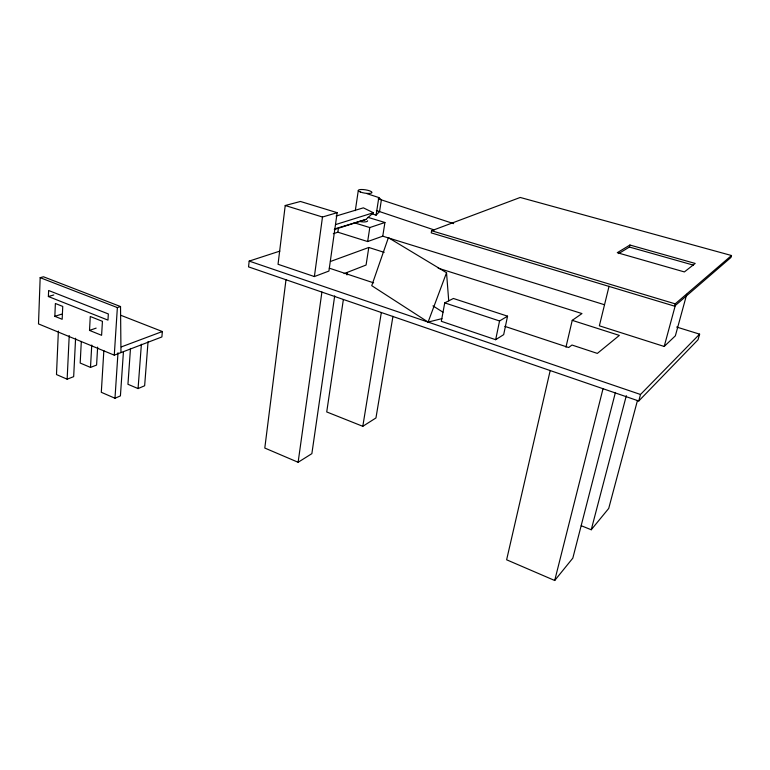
<?xml version="1.0" encoding="UTF-8"?>
<svg xmlns="http://www.w3.org/2000/svg" width="770" height="770" viewBox="0 0 770 770"><rect width="100%" height="100%" fill="white"/><g stroke="black" fill="none" stroke-linecap="round" stroke-linejoin="round"><path stroke-width="1.16" d="M120.967 352.544L120.534 306.547L43.466 276.776L40.165 277.672L38.5 323.91L114.278 355.163L161.892 336.942L162.345 331.524L120.948 315.344M48.385 296.537L48.626 290.502L108.339 313.948L107.964 320.118L48.385 296.537L53.765 294.958M54.843 316.316L55.382 303.495L62.745 306.422L62.168 319.281L54.843 316.316L61.6 314.17M58.376 331.071L56.48 374.557L67.144 379.196L73.67 376.655L75.595 338.242M67.144 379.196L69.223 335.537M81.312 341.428L80.186 363.036L90.494 367.406L96.587 365.067L97.636 347.097M89.513 330.407L90.273 316.499L102.439 321.331L101.602 335.306L89.513 330.407L96.163 328.116M90.494 367.406L91.755 345.056M103.844 350.61L101.303 392.305L114.98 398.244L120.418 395.905L123.431 351.842M114.278 355.163L117.367 307.586L120.534 306.547M114.98 398.244L117.993 352.747M130.486 348.454L127.945 384.288L138.071 388.581L144.644 385.751L148.052 341.688M138.071 388.581L141.382 344.228M279.876 251.097L249.182 261.097L248.537 266.872L638.763 400.997L698.024 339.762L699.622 334.151L676.657 327.048M285.227 205.513L278.037 264.283L314.381 276.555L328.925 271.059L337.164 212.674L300.435 201.47L285.227 205.513L322.486 217.024L337.164 212.674M286.007 279.635L264.793 448.044L298.125 462.279L311.869 453.646L334.69 295.882M314.381 276.555L322.486 217.024M298.125 462.279L321.908 292.022M333.314 233.685L337.866 232.203L338.521 227.583M355.317 210.633L358.291 190.508M343.333 299.732L326.721 411.94L362.805 426.311L375.953 417.956L392.96 316.306M347 274.928L347.347 272.57M367.646 241.549L369.802 227.554L384.933 222.492L382.757 236.178L367.646 241.549L337.866 232.203M384.182 252.348L368.792 247.478L366.077 265.034L344.094 273.619M371.843 213.742L376.068 215.177L378.811 197.553L367.078 193.703M362.805 426.311L381.333 312.514M431.614 230.74L431.239 232.877L674.578 306.152L730.942 257.469L731.5 255.515L520.222 197.457L431.614 230.74L675.203 303.852L731.5 255.515M444.742 302.88L441.325 321.302L495.668 339.695L503.676 334.642L507.555 316.172L453.386 298.471L444.742 302.88L499.557 320.965L507.555 316.172M495.668 339.695L499.557 320.965M550.213 370.466L506.622 559.79L554.708 580.493L572.822 558.135L615.413 392.44M565.95 347.174L572.235 320.349L581.976 313.563L438.178 268.172M609.06 286.219L599.368 325.816L664.202 346.462L675.367 335.816L686.734 294.304M618.705 253.58L629.417 247.045L629.918 245.033L695.194 263.436L684.386 271.925L617.261 252.704L629.918 245.033M554.708 580.493L603.074 388.532M581.254 525.727L591.245 529.75L626.318 395.674M637.464 400.477L608.724 508.421L591.245 529.75M638.763 400.997L640.505 394.481L699.622 334.151M674.578 306.152L675.203 303.852M664.202 346.462L675.406 305.074M428.101 322.081L446.533 272.734L388.388 237.68L371.737 285.67L428.101 322.081L441.913 318.645M376.068 215.177L379.552 211.577L381.381 199.873L378.811 197.553M334.267 229.576L365.923 219.44L373.373 212.741L363.373 207.842L336.076 216.062M121.352 346.904L162.345 331.524M330.445 261.482L368.792 247.478M334.777 228.892L365.923 219.44M335.681 224.561L373.373 212.741M629.417 247.045L693.491 265.159M367.925 217.342L384.933 222.492M354.267 222.78L369.802 227.554M382.757 236.178L604.335 304.689M572.235 320.349L619.35 335.412L597.347 353.401L571.975 345.027L568.664 347.52L504.793 326.345M378.195 198.824L453.655 223.637M329.281 268.162L373.623 282.86M376.376 210.518L434.242 229.951M249.182 261.097L640.505 394.481M40.165 277.672L117.367 307.586M432.961 305.882L442.962 312.206M446.533 272.734L448.727 300.849M367.646 220.788A6.853 1.838 8.7 0 1 359.234 221.433M360.427 192.028A6.92 1.684 8.8 0 0 371.794 192.837A6.92 1.684 8.8 0 0 363.171 189.555A6.92 1.684 8.8 0 0 360.427 192.028"/></g></svg>
